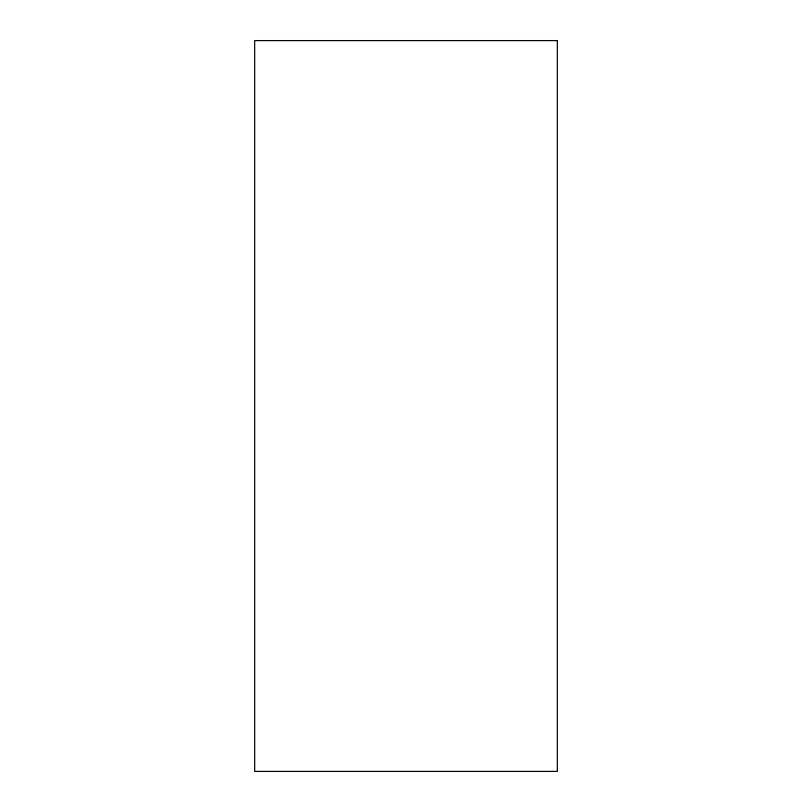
<?xml version="1.0" encoding="UTF-8"?>
<svg xmlns="http://www.w3.org/2000/svg" width="812" height="812" viewBox="0 0 812 812"><rect width="100%" height="100%" fill="white"/><g stroke="black" fill="none" stroke-linecap="round" stroke-linejoin="round"><path stroke-width="1.22" d="M557.326 40.6L254.674 40.6L254.674 771.4L557.326 771.4L557.326 40.6"/></g></svg>
